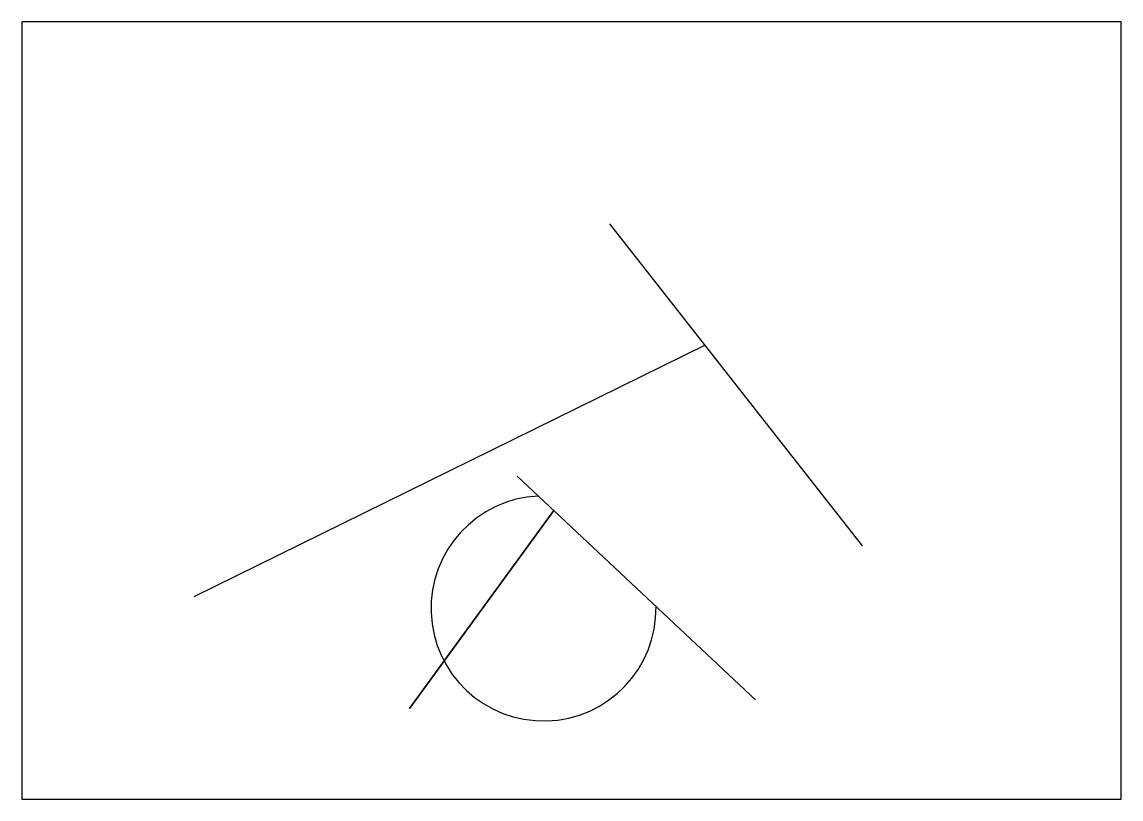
# Model space of a CAD drawing. Header units: millimetres. Extents: x 0 to 297, y 0 to 210.
import ezdxf

# ---------------------------------------------------------------- set-up
doc = ezdxf.new("R2010")
doc.units = ezdxf.units.MM

msp = doc.modelspace()

# ---------------------------------------------------------------- linework, layer by layer
for p, q in [((158.81, 155.45), (227.09, 68.45)), ((46.54, 54.71), (184.51, 122.7)), ((133.85, 87.22), (198.22, 26.78)), ((143.72, 77.96), (104.74, 24.49)), ((104.74, 24.49), (143.72, 77.96))]:
    msp.add_line(p, q)
msp.add_lwpolyline([(0, 0), (297, 0), (297, 210), (0, 210)], close=True)
msp.add_arc((140.94, 51.51), 30.41, 92.6522, 0.9537)

doc.saveas('drawing.dxf')
